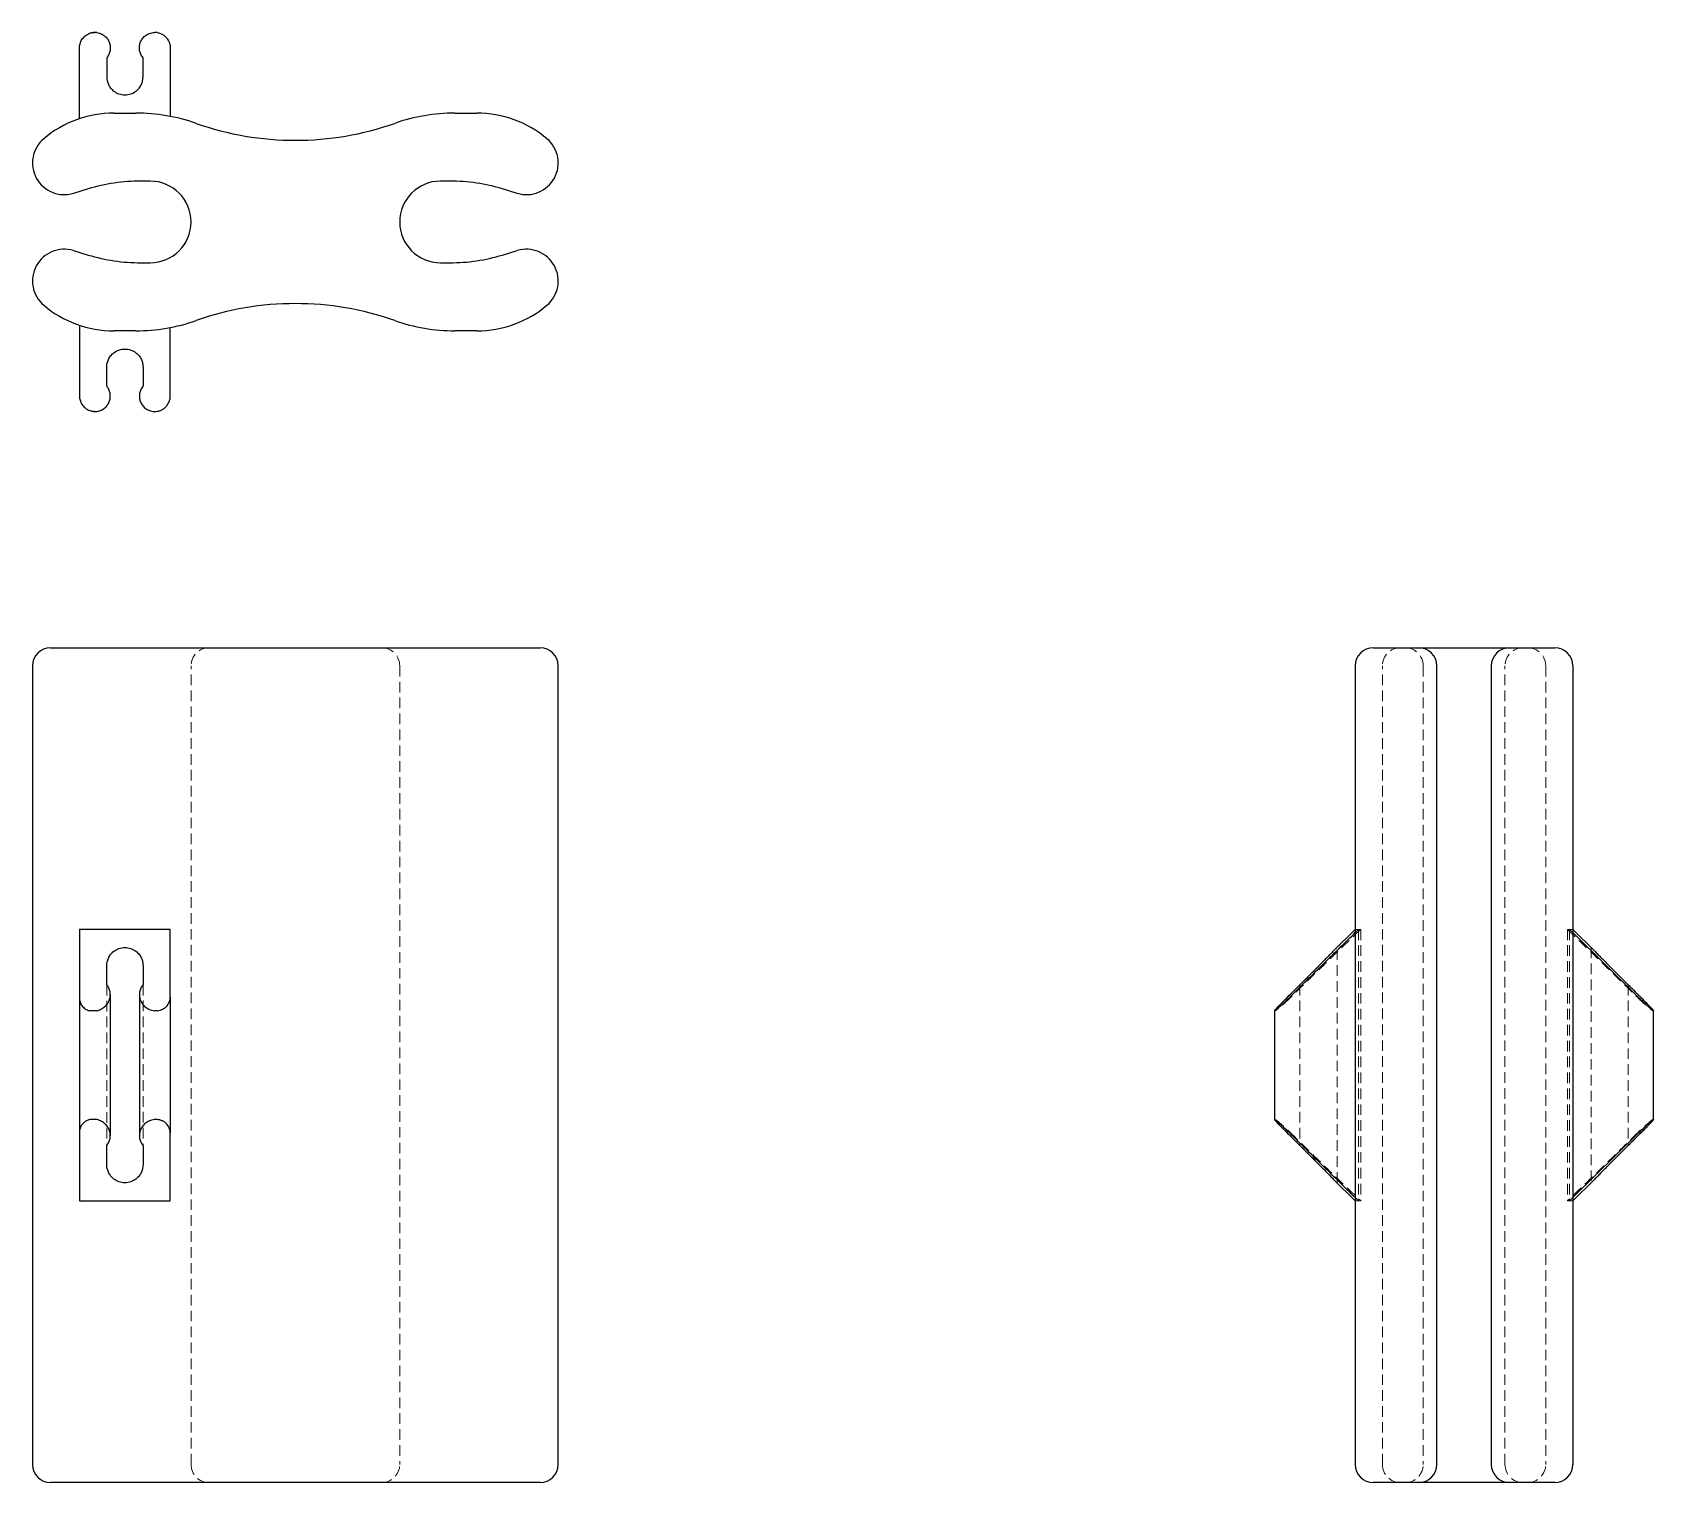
# Model space of a CAD drawing. Header units: millimetres. Extents: x 52 to 246, y 7 to 181.
import ezdxf

# ---------------------------------------------------------------- set-up
doc = ezdxf.new("R2010")
doc.units = ezdxf.units.MM
doc.linetypes.add('HIDDEN', pattern=[1.905, 1.27, -0.635])

msp = doc.modelspace()

# ---------------------------------------------------------------- linework, layer by layer
at = {"color": 7, "linetype": 'Continuous', "lineweight": 25}
for p, q in [((60.4, 177.66), (60.4, 175.39)), ((64.75, 175.39), (64.75, 177.66)), ((61.26, 171.04), (63.89, 171.04)), ((102.11, 171.04), (104.74, 171.04)), ((58.18, 161.96), (56.41, 161.42)), ((65.61, 162.89), (64.48, 162.89)), ((101.52, 162.89), (100.39, 162.89)), ((109.59, 161.42), (107.82, 161.96)), ((56.41, 154.58), (58.18, 154.04)), ((107.82, 154.04), (109.59, 154.58)), ((64.48, 153.11), (65.61, 153.11)), ((100.39, 153.11), (101.52, 153.11)), ((63.89, 144.96), (61.26, 144.96)), ((104.74, 144.96), (102.11, 144.96)), ((60.4, 138.34), (60.4, 140.61)), ((64.75, 140.61), (64.75, 138.34)), ((53.68, 107), (54.26, 107)), ((54.26, 107), (61.26, 107)), ((61.26, 107), (63.89, 107)), ((63.89, 107), (70.38, 107)), ((70.38, 107), (95.62, 107)), ((95.62, 107), (102.11, 107)), ((102.11, 107), (104.74, 107)), ((104.74, 107), (111.74, 107)), ((111.74, 107), (112.32, 107)), ((212.13, 107), (214.69, 107)), ((214.69, 107), (217.57, 107)), ((217.57, 107), (228.43, 107)), ((228.43, 107), (231.31, 107)), ((231.31, 107), (233.87, 107)), ((51.5, 104.83), (51.5, 9.17)), ((114.5, 9.17), (114.5, 104.83)), ((209.96, 104.83), (209.96, 9.17)), ((219.74, 9.17), (219.74, 104.83)), ((226.26, 104.83), (226.26, 9.17)), ((236.04, 104.83), (236.04, 9.17)), ((61.26, 73.26), (57.14, 73.26)), ((63.89, 73.26), (61.26, 73.26)), ((68.01, 73.26), (63.89, 73.26)), ((207.34, 70.64), (209.96, 73.26)), ((238.66, 70.64), (236.04, 73.26)), ((243.85, 65.16), (236.04, 72.87)), ((60.4, 66.62), (60.4, 68.89)), ((64.75, 68.9), (64.75, 66.63)), ((57.14, 65.05), (57.14, 48.95)), ((60.84, 48.55), (60.84, 65.45)), ((64.32, 65.45), (64.32, 48.55)), ((68.01, 65.16), (68.01, 48.84)), ((59.21, 63.52), (58.38, 63.52)), ((66.47, 63.52), (66.14, 63.52)), ((200.3, 63.52), (200.3, 50.48)), ((200.3, 63.52), (200.3, 63.52)), ((200.32, 63.52), (200.3, 63.52)), ((245.68, 63.52), (245.7, 63.52)), ((245.7, 50.48), (245.7, 63.52)), ((59.21, 50.48), (58.38, 50.48)), ((66.47, 50.48), (66.14, 50.48)), ((200.32, 50.48), (200.3, 50.48)), ((236.04, 41.13), (243.85, 48.84)), ((245.68, 50.48), (245.7, 50.48)), ((245.7, 50.48), (245.7, 50.48)), ((60.4, 45.11), (60.4, 47.38)), ((64.75, 47.37), (64.75, 45.1)), ((207.34, 43.36), (209.96, 40.74)), ((238.66, 43.36), (236.04, 40.74)), ((57.14, 40.74), (61.26, 40.74)), ((61.26, 40.74), (63.89, 40.74)), ((63.89, 40.74), (68.01, 40.74)), ((54.26, 7), (53.68, 7)), ((61.26, 7), (54.26, 7)), ((63.89, 7), (61.26, 7)), ((70.38, 7), (63.89, 7)), ((95.62, 7), (70.38, 7)), ((102.11, 7), (95.62, 7)), ((104.74, 7), (102.11, 7)), ((111.74, 7), (104.74, 7)), ((112.32, 7), (111.74, 7)), ((214.69, 7), (212.13, 7)), ((217.57, 7), (214.69, 7)), ((228.43, 7), (217.57, 7)), ((231.31, 7), (228.43, 7)), ((233.87, 7), (231.31, 7))]:
    msp.add_line(p, q, dxfattribs=at)
at = {"color": 7, "linetype": 'HIDDEN', "lineweight": 18}
for p, q in [((70.5, 9.17), (70.5, 104.83)), ((95.5, 104.83), (95.5, 9.17)), ((213.22, 9.17), (213.22, 104.83)), ((218.11, 104.83), (218.11, 9.17)), ((227.89, 9.17), (227.89, 104.83)), ((232.78, 104.83), (232.78, 9.17)), ((210.35, 73.26), (209.96, 73.26)), ((209.96, 72.87), (210.35, 73.26)), ((210.35, 73.26), (210.35, 40.74)), ((210.35, 73.26), (210.62, 73.26)), ((210.62, 73.26), (210.62, 40.74)), ((235.65, 73.26), (235.38, 73.26)), ((235.38, 73.26), (235.38, 40.74)), ((235.65, 73.26), (236.04, 73.26)), ((235.65, 73.26), (235.65, 40.74)), ((236.04, 72.87), (235.65, 73.26)), ((207.78, 42.93), (207.78, 71.07)), ((238.22, 71.07), (238.22, 42.93)), ((60.4, 66.62), (60.4, 47.38)), ((64.75, 66.63), (64.75, 47.37)), ((203.34, 66.63), (203.34, 47.37)), ((242.66, 66.63), (242.66, 47.37)), ((210.35, 40.74), (209.96, 41.13)), ((235.65, 40.74), (236.04, 41.13)), ((209.96, 40.74), (210.35, 40.74)), ((210.62, 40.74), (210.35, 40.74)), ((235.38, 40.74), (235.65, 40.74)), ((236.04, 40.74), (235.65, 40.74))]:
    msp.add_line(p, q, dxfattribs=at)
at = {"color": 7, "linetype": 'Continuous', "lineweight": 25, "flags": 128}
for points in [[(205.61, 68.9), (204.34, 67.63), (203.34, 66.63)], [(240.39, 68.9), (241.66, 67.63), (242.66, 66.63)], [(203.34, 47.37), (204.61, 46.1), (205.61, 45.1)], [(242.66, 47.37), (241.39, 46.1), (240.39, 45.1)]]:
    msp.add_lwpolyline(points, dxfattribs=at)
at = {"color": 7, "linetype": 'HIDDEN', "lineweight": 18, "flags": 128}
for points in [[(203.34, 66.62), (204.61, 67.89), (205.61, 68.89)], [(242.66, 66.62), (241.39, 67.89), (240.39, 68.89)], [(205.61, 45.11), (204.34, 46.38), (203.34, 47.38)], [(240.39, 45.11), (241.66, 46.38), (242.66, 47.38)]]:
    msp.add_lwpolyline(points, dxfattribs=at)
at = {"color": 7, "linetype": 'Continuous', "lineweight": 25}
for centre, radius, start, end in [((58.99, 178.85), 1.85, 83.3168, 109.1123), ((61.26, 158), 22.78, 95.1772, 97.2519), ((63.89, 149.3), 31.48, 85.3098, 85.9013), ((66.16, 178.85), 1.85, 80.5604, 90.6508), ((61.26, 158), 13.04, 90, 130.1192), ((63.89, 149.3), 21.74, 70.63, 90), ((102.11, 149.3), 21.74, 90, 109.37), ((104.74, 158), 13.04, 49.8808, 90), ((83, 203.65), 35.87, 250.63, 289.37), ((55.31, 165.07), 3.8, 130.1192, 286.8279), ((110.69, 165.07), 3.8, 253.1721, 49.8808), ((64.48, 141.15), 21.74, 90, 106.8279), ((65.61, 158), 4.89, 270, 90), ((100.39, 158), 4.89, 90, 270), ((101.52, 141.15), 21.74, 73.1721, 90), ((55.31, 150.93), 3.8, 73.1721, 229.8808), ((64.48, 174.85), 21.74, 253.1721, 270), ((101.52, 174.85), 21.74, 270, 286.8279), ((110.69, 150.93), 3.8, 310.1192, 106.8279), ((61.26, 158), 13.04, 229.8808, 270), ((83, 112.35), 35.87, 70.63, 109.37), ((104.74, 158), 13.04, 270, 310.1192), ((63.89, 166.7), 21.74, 270, 289.37), ((102.11, 166.7), 21.74, 250.63, 270), ((61.26, 158), 22.78, 262.7481, 264.8228), ((58.99, 137.15), 1.85, 250.8877, 276.6832), ((63.89, 166.7), 31.48, 274.0987, 274.6902), ((66.16, 137.15), 1.85, 269.3492, 279.4396), ((53.68, 104.83), 2.17, 90, 180), ((112.32, 104.83), 2.17, 0, 90), ((212.13, 104.83), 2.17, 90, 180), ((217.57, 104.83), 2.17, 0, 90), ((228.43, 104.83), 2.17, 90, 180), ((233.87, 104.83), 2.17, 0, 90), ((53.68, 9.17), 2.17, 180, 270), ((112.32, 9.17), 2.17, 270, 0), ((212.13, 9.17), 2.17, 180, 270), ((217.57, 9.17), 2.17, 270, 0), ((228.43, 9.17), 2.17, 180, 270), ((233.87, 9.17), 2.17, 270, 0)]:
    msp.add_arc(centre, radius, start, end, dxfattribs=at)
at = {"color": 7, "linetype": 'HIDDEN', "lineweight": 18}
for centre, start, end in [((72.67, 104.83), 90, 180), ((93.33, 104.83), 0, 90), ((215.39, 104.83), 90, 180), ((215.93, 104.83), 0, 90), ((230.07, 104.83), 90, 180), ((230.61, 104.83), 0, 90), ((72.67, 9.17), 180, 270), ((93.33, 9.17), 270, 0), ((215.39, 9.17), 180, 270), ((215.93, 9.17), 270, 0), ((230.07, 9.17), 180, 270), ((230.61, 9.17), 270, 0)]:
    msp.add_arc(centre, 2.17, start, end, dxfattribs=at)
at = {"color": 7, "linetype": 'Continuous', "lineweight": 25}
for points, knots in [([(59.21, 180.69), (59.41, 180.67), (59.61, 180.61), (59.96, 180.44), (60.11, 180.34), (60.36, 180.1), (60.47, 179.97), (60.64, 179.7), (60.71, 179.56), (60.84, 179.12), (60.86, 178.82), (60.78, 178.37), (60.73, 178.22), (60.6, 177.93), (60.51, 177.8), (60.4, 177.66)], [0, 0, 0, 0, 0.125, 0.125, 0.25, 0.25, 0.375, 0.375, 0.5, 0.5, 0.75, 0.75, 0.875, 0.875, 1, 1, 1, 1]), ([(64.75, 177.66), (64.64, 177.8), (64.55, 177.94), (64.41, 178.24), (64.37, 178.4), (64.32, 178.7), (64.31, 178.86), (64.34, 179.17), (64.37, 179.33), (64.48, 179.62), (64.55, 179.77), (64.74, 180.05), (64.86, 180.18), (65.15, 180.41), (65.32, 180.51), (65.61, 180.62), (65.71, 180.65), (65.92, 180.69), (66.03, 180.7), (66.14, 180.7)], [0, 0, 0, 0, 0.125, 0.125, 0.25, 0.25, 0.375, 0.375, 0.5, 0.5, 0.625, 0.625, 0.75, 0.75, 0.875, 0.875, 0.9375, 0.9375, 1, 1, 1, 1]), ([(66.47, 180.68), (66.6, 180.66), (66.72, 180.62), (66.95, 180.53), (67.07, 180.47), (67.27, 180.34), (67.36, 180.27), (67.52, 180.11), (67.59, 180.03), (67.72, 179.86), (67.77, 179.77), (67.86, 179.59), (67.9, 179.5), (67.98, 179.23), (68.01, 179.04), (68.01, 178.85)], [0, 0, 0, 0, 0.125, 0.125, 0.25, 0.25, 0.375, 0.375, 0.5, 0.5, 0.625, 0.625, 0.75, 0.75, 1, 1, 1, 1]), ([(57.14, 178.85), (57.14, 179.02), (57.16, 179.19), (57.26, 179.52), (57.33, 179.69), (57.53, 180), (57.66, 180.15), (57.98, 180.41), (58.17, 180.53), (58.38, 180.6)], [0, 0, 0, 0, 0.25, 0.25, 0.5, 0.5, 0.75, 0.75, 1, 1, 1, 1]), ([(57.14, 170.38), (57.14, 171.8), (57.14, 173.22), (57.14, 176.04), (57.14, 177.45), (57.14, 178.85)], [0, 0, 0, 0, 0.5, 0.5, 1, 1, 1, 1]), ([(60.4, 175.39), (60.4, 175.07), (60.47, 174.77), (60.68, 174.32), (60.76, 174.18), (60.98, 173.91), (61.11, 173.78), (61.26, 173.66)], [0, 0, 0, 0, 0.5, 0.5, 0.75, 0.75, 1, 1, 1, 1]), ([(63.89, 173.66), (64.05, 173.78), (64.17, 173.9), (64.39, 174.18), (64.48, 174.32), (64.62, 174.62), (64.67, 174.77), (64.73, 175.08), (64.75, 175.23), (64.75, 175.39)], [0, 0, 0, 0, 0.25, 0.25, 0.5, 0.5, 0.75, 0.75, 1, 1, 1, 1]), ([(61.26, 173.66), (61.44, 173.53), (61.64, 173.42), (62.09, 173.26), (62.33, 173.22), (62.82, 173.22), (63.07, 173.26), (63.51, 173.42), (63.72, 173.53), (63.89, 173.66)], [0, 0, 0, 0, 0.25, 0.25, 0.5, 0.5, 0.75, 0.75, 1, 1, 1, 1]), ([(57.14, 145.62), (57.14, 144.2), (57.14, 142.78), (57.14, 139.96), (57.14, 138.55), (57.14, 137.15)], [0, 0, 0, 0, 0.5, 0.5, 1, 1, 1, 1]), ([(60.4, 140.61), (60.4, 140.93), (60.47, 141.23), (60.68, 141.68), (60.76, 141.82), (60.98, 142.09), (61.11, 142.22), (61.26, 142.34)], [0, 0, 0, 0, 0.5, 0.5, 0.75, 0.75, 1, 1, 1, 1]), ([(61.26, 142.34), (61.44, 142.47), (61.64, 142.58), (62.09, 142.74), (62.33, 142.78), (62.82, 142.78), (63.07, 142.74), (63.51, 142.58), (63.72, 142.47), (63.89, 142.34)], [0, 0, 0, 0, 0.25, 0.25, 0.5, 0.5, 0.75, 0.75, 1, 1, 1, 1]), ([(63.89, 142.34), (64.05, 142.22), (64.17, 142.1), (64.39, 141.82), (64.48, 141.68), (64.62, 141.38), (64.67, 141.23), (64.73, 140.92), (64.75, 140.77), (64.75, 140.61)], [0, 0, 0, 0, 0.25, 0.25, 0.5, 0.5, 0.75, 0.75, 1, 1, 1, 1]), ([(59.21, 135.31), (59.41, 135.33), (59.61, 135.39), (59.96, 135.56), (60.11, 135.66), (60.36, 135.9), (60.47, 136.03), (60.64, 136.3), (60.71, 136.44), (60.84, 136.88), (60.86, 137.18), (60.78, 137.63), (60.73, 137.78), (60.6, 138.07), (60.51, 138.2), (60.4, 138.34)], [0, 0, 0, 0, 0.125, 0.125, 0.25, 0.25, 0.375, 0.375, 0.5, 0.5, 0.75, 0.75, 0.875, 0.875, 1, 1, 1, 1]), ([(64.75, 138.34), (64.64, 138.2), (64.55, 138.06), (64.41, 137.76), (64.37, 137.6), (64.32, 137.3), (64.31, 137.14), (64.34, 136.83), (64.37, 136.67), (64.48, 136.38), (64.55, 136.23), (64.74, 135.95), (64.86, 135.82), (65.15, 135.59), (65.32, 135.49), (65.61, 135.38), (65.71, 135.35), (65.92, 135.31), (66.03, 135.3), (66.14, 135.3)], [0, 0, 0, 0, 0.125, 0.125, 0.25, 0.25, 0.375, 0.375, 0.5, 0.5, 0.625, 0.625, 0.75, 0.75, 0.875, 0.875, 0.9375, 0.9375, 1, 1, 1, 1]), ([(57.14, 137.15), (57.14, 136.98), (57.16, 136.81), (57.26, 136.48), (57.33, 136.31), (57.53, 136), (57.66, 135.85), (57.98, 135.59), (58.17, 135.47), (58.38, 135.4)], [0, 0, 0, 0, 0.25, 0.25, 0.5, 0.5, 0.75, 0.75, 1, 1, 1, 1]), ([(66.47, 135.32), (66.6, 135.34), (66.72, 135.38), (66.95, 135.47), (67.07, 135.53), (67.27, 135.66), (67.36, 135.73), (67.52, 135.89), (67.59, 135.97), (67.72, 136.14), (67.77, 136.23), (67.86, 136.41), (67.9, 136.5), (67.98, 136.77), (68.01, 136.96), (68.01, 137.15)], [0, 0, 0, 0, 0.125, 0.125, 0.25, 0.25, 0.375, 0.375, 0.5, 0.5, 0.625, 0.625, 0.75, 0.75, 1, 1, 1, 1]), ([(57.14, 73.26), (57.14, 71.91), (57.14, 70.54), (57.14, 67.8), (57.14, 66.42), (57.14, 65.05)], [0, 0, 0, 0, 0.5, 0.5, 1, 1, 1, 1]), ([(202.15, 65.16), (203.51, 66.52), (205.56, 68.54), (208.16, 71.11), (209.4, 72.33), (209.96, 72.87)], [0, 0, 0, 0, 0.525158, 0.787738, 1, 1, 1, 1]), ([(60.4, 68.89), (60.4, 69.21), (60.47, 69.52), (60.68, 69.97), (60.76, 70.12), (60.98, 70.4), (61.11, 70.53), (61.26, 70.64)], [0, 0, 0, 0, 0.5, 0.5, 0.75, 0.75, 1, 1, 1, 1]), ([(61.26, 70.64), (61.44, 70.78), (61.64, 70.89), (62.09, 71.04), (62.33, 71.09), (62.82, 71.09), (63.07, 71.04), (63.51, 70.89), (63.72, 70.78), (63.89, 70.64)], [0, 0, 0, 0, 0.25, 0.25, 0.5, 0.5, 0.75, 0.75, 1, 1, 1, 1]), ([(63.89, 70.64), (64.05, 70.53), (64.17, 70.4), (64.39, 70.12), (64.48, 69.98), (64.62, 69.68), (64.67, 69.52), (64.73, 69.21), (64.75, 69.06), (64.75, 68.9)], [0, 0, 0, 0, 0.25, 0.25, 0.5, 0.5, 0.75, 0.75, 1, 1, 1, 1]), ([(207.34, 70.64), (207.22, 70.53), (207.1, 70.4), (206.82, 70.12), (206.68, 69.98), (206.38, 69.68), (206.23, 69.52), (205.92, 69.21), (205.77, 69.06), (205.61, 68.9)], [0, 0, 0, 0, 0.25, 0.25, 0.5, 0.5, 0.75, 0.75, 1, 1, 1, 1]), ([(238.66, 70.64), (238.78, 70.53), (238.9, 70.4), (239.18, 70.12), (239.32, 69.98), (239.62, 69.68), (239.77, 69.52), (240.08, 69.21), (240.23, 69.06), (240.39, 68.9)], [0, 0, 0, 0, 0.25, 0.25, 0.5, 0.5, 0.75, 0.75, 1, 1, 1, 1]), ([(59.21, 63.52), (59.41, 63.57), (59.61, 63.64), (59.96, 63.83), (60.11, 63.94), (60.36, 64.18), (60.47, 64.32), (60.64, 64.59), (60.71, 64.74), (60.84, 65.18), (60.86, 65.48), (60.78, 65.93), (60.73, 66.07), (60.6, 66.36), (60.51, 66.49), (60.4, 66.62)], [0, 0, 0, 0, 0.125, 0.125, 0.25, 0.25, 0.375, 0.375, 0.5, 0.5, 0.75, 0.75, 0.875, 0.875, 1, 1, 1, 1]), ([(64.75, 66.63), (64.64, 66.49), (64.55, 66.35), (64.41, 66.06), (64.37, 65.9), (64.32, 65.6), (64.31, 65.44), (64.34, 65.13), (64.37, 64.97), (64.48, 64.67), (64.55, 64.53), (64.74, 64.24), (64.86, 64.11), (65.15, 63.87), (65.32, 63.76), (65.61, 63.64), (65.71, 63.6), (65.92, 63.55), (66.03, 63.53), (66.14, 63.52)], [0, 0, 0, 0, 0.125, 0.125, 0.25, 0.25, 0.375, 0.375, 0.5, 0.5, 0.625, 0.625, 0.75, 0.75, 0.875, 0.875, 0.9375, 0.9375, 1, 1, 1, 1]), ([(203.34, 66.63), (203.2, 66.49), (203.06, 66.35), (202.76, 66.06), (202.6, 65.9), (202.3, 65.6), (202.14, 65.44), (201.83, 65.13), (201.67, 64.97), (201.38, 64.67), (201.23, 64.53), (200.95, 64.24), (200.82, 64.11), (200.59, 63.87), (200.49, 63.76), (200.38, 63.64), (200.35, 63.6), (200.31, 63.55), (200.3, 63.53), (200.3, 63.52)], [0, 0, 0, 0, 0.125, 0.125, 0.25, 0.25, 0.375, 0.375, 0.5, 0.5, 0.625, 0.625, 0.75, 0.75, 0.875, 0.875, 0.9375, 0.9375, 1, 1, 1, 1]), ([(242.66, 66.63), (242.8, 66.49), (242.94, 66.35), (243.24, 66.06), (243.4, 65.9), (243.7, 65.6), (243.86, 65.44), (244.17, 65.13), (244.33, 64.97), (244.62, 64.67), (244.77, 64.53), (245.05, 64.24), (245.18, 64.11), (245.41, 63.87), (245.51, 63.76), (245.62, 63.64), (245.65, 63.6), (245.69, 63.55), (245.7, 63.53), (245.7, 63.52)], [0, 0, 0, 0, 0.125, 0.125, 0.25, 0.25, 0.375, 0.375, 0.5, 0.5, 0.625, 0.625, 0.75, 0.75, 0.875, 0.875, 0.9375, 0.9375, 1, 1, 1, 1]), ([(57.14, 65.05), (57.14, 64.88), (57.16, 64.72), (57.26, 64.42), (57.33, 64.27), (57.53, 63.99), (57.66, 63.86), (57.98, 63.65), (58.17, 63.57), (58.38, 63.52)], [0, 0, 0, 0, 0.25, 0.25, 0.5, 0.5, 0.75, 0.75, 1, 1, 1, 1]), ([(66.47, 63.52), (66.6, 63.53), (66.72, 63.56), (66.95, 63.63), (67.07, 63.67), (67.27, 63.78), (67.36, 63.84), (67.52, 63.98), (67.59, 64.05), (67.72, 64.2), (67.77, 64.28), (67.86, 64.45), (67.9, 64.54), (67.98, 64.8), (68.01, 64.98), (68.01, 65.16)], [0, 0, 0, 0, 0.125, 0.125, 0.25, 0.25, 0.375, 0.375, 0.5, 0.5, 0.625, 0.625, 0.75, 0.75, 1, 1, 1, 1]), ([(200.32, 63.52), (200.34, 63.53), (200.38, 63.56), (200.47, 63.63), (200.53, 63.67), (200.66, 63.78), (200.73, 63.84), (200.89, 63.98), (200.97, 64.05), (201.14, 64.2), (201.23, 64.28), (201.41, 64.45), (201.5, 64.54), (201.77, 64.8), (201.96, 64.98), (202.15, 65.16)], [0, 0, 0, 0, 0.125, 0.125, 0.25, 0.25, 0.375, 0.375, 0.5, 0.5, 0.625, 0.625, 0.75, 0.75, 1, 1, 1, 1]), ([(245.68, 63.52), (245.66, 63.53), (245.62, 63.56), (245.53, 63.63), (245.47, 63.67), (245.34, 63.78), (245.27, 63.84), (245.11, 63.98), (245.03, 64.05), (244.86, 64.2), (244.77, 64.28), (244.59, 64.45), (244.5, 64.54), (244.23, 64.8), (244.04, 64.98), (243.85, 65.16)], [0, 0, 0, 0, 0.125, 0.125, 0.25, 0.25, 0.375, 0.375, 0.5, 0.5, 0.625, 0.625, 0.75, 0.75, 1, 1, 1, 1]), ([(58.38, 50.48), (57.95, 50.38), (57.63, 50.15), (57.33, 49.73), (57.26, 49.59), (57.16, 49.28), (57.14, 49.12), (57.14, 48.95)], [0, 0, 0, 0, 0.5, 0.5, 0.75, 0.75, 1, 1, 1, 1]), ([(57.14, 48.95), (57.14, 47.58), (57.14, 46.2), (57.14, 43.46), (57.14, 42.09), (57.14, 40.74)], [0, 0, 0, 0, 0.5, 0.5, 1, 1, 1, 1]), ([(60.4, 47.38), (60.51, 47.51), (60.6, 47.64), (60.73, 47.92), (60.78, 48.07), (60.83, 48.37), (60.84, 48.52), (60.83, 48.82), (60.8, 48.97), (60.71, 49.26), (60.64, 49.4), (60.47, 49.68), (60.36, 49.82), (60.11, 50.06), (59.96, 50.17), (59.61, 50.36), (59.41, 50.43), (59.21, 50.48)], [0, 0, 0, 0, 0.125, 0.125, 0.25, 0.25, 0.375, 0.375, 0.5, 0.5, 0.625, 0.625, 0.75, 0.75, 0.875, 0.875, 1, 1, 1, 1]), ([(66.14, 50.48), (66.03, 50.47), (65.92, 50.45), (65.71, 50.4), (65.61, 50.36), (65.32, 50.24), (65.15, 50.13), (64.86, 49.89), (64.74, 49.76), (64.55, 49.47), (64.48, 49.33), (64.37, 49.03), (64.34, 48.87), (64.31, 48.56), (64.32, 48.4), (64.37, 48.09), (64.41, 47.94), (64.55, 47.65), (64.64, 47.51), (64.75, 47.37)], [0, 0, 0, 0, 0.0625, 0.0625, 0.125, 0.125, 0.25, 0.25, 0.375, 0.375, 0.5, 0.5, 0.625, 0.625, 0.75, 0.75, 0.875, 0.875, 1, 1, 1, 1]), ([(68.01, 48.84), (68.01, 49.02), (67.98, 49.2), (67.87, 49.55), (67.78, 49.72), (67.53, 50.03), (67.37, 50.17), (67.07, 50.33), (66.96, 50.37), (66.72, 50.44), (66.6, 50.47), (66.47, 50.48)], [0, 0, 0, 0, 0.25, 0.25, 0.5, 0.5, 0.75, 0.75, 0.875, 0.875, 1, 1, 1, 1]), ([(200.3, 50.48), (200.3, 50.47), (200.31, 50.45), (200.35, 50.4), (200.38, 50.36), (200.49, 50.24), (200.59, 50.13), (200.82, 49.89), (200.95, 49.76), (201.23, 49.47), (201.37, 49.33), (201.67, 49.03), (201.83, 48.87), (202.14, 48.56), (202.29, 48.4), (202.61, 48.09), (202.76, 47.94), (203.05, 47.65), (203.2, 47.51), (203.34, 47.37)], [0, 0, 0, 0, 0.0625, 0.0625, 0.125, 0.125, 0.25, 0.25, 0.375, 0.375, 0.5, 0.5, 0.625, 0.625, 0.75, 0.75, 0.875, 0.875, 1, 1, 1, 1]), ([(202.15, 48.84), (201.96, 49.02), (201.77, 49.2), (201.41, 49.55), (201.22, 49.72), (200.88, 50.03), (200.72, 50.17), (200.53, 50.33), (200.47, 50.37), (200.38, 50.44), (200.34, 50.47), (200.32, 50.48)], [0, 0, 0, 0, 0.25, 0.25, 0.5, 0.5, 0.75, 0.75, 0.875, 0.875, 1, 1, 1, 1]), ([(209.96, 41.13), (208.72, 42.34), (206.8, 44.24), (204.19, 46.81), (202.83, 48.16), (202.15, 48.84)], [0, 0, 0, 0, 0.474822, 0.737411, 1, 1, 1, 1]), ([(245.7, 50.48), (245.7, 50.47), (245.69, 50.45), (245.65, 50.4), (245.62, 50.36), (245.51, 50.24), (245.41, 50.13), (245.18, 49.89), (245.05, 49.76), (244.77, 49.47), (244.63, 49.33), (244.33, 49.03), (244.17, 48.87), (243.86, 48.56), (243.71, 48.4), (243.39, 48.09), (243.24, 47.94), (242.95, 47.65), (242.8, 47.51), (242.66, 47.37)], [0, 0, 0, 0, 0.0625, 0.0625, 0.125, 0.125, 0.25, 0.25, 0.375, 0.375, 0.5, 0.5, 0.625, 0.625, 0.75, 0.75, 0.875, 0.875, 1, 1, 1, 1]), ([(243.85, 48.84), (244.04, 49.02), (244.23, 49.2), (244.59, 49.55), (244.78, 49.72), (245.12, 50.03), (245.28, 50.17), (245.47, 50.33), (245.53, 50.37), (245.62, 50.44), (245.66, 50.47), (245.68, 50.48)], [0, 0, 0, 0, 0.25, 0.25, 0.5, 0.5, 0.75, 0.75, 0.875, 0.875, 1, 1, 1, 1]), ([(61.26, 43.36), (61.11, 43.47), (60.98, 43.6), (60.77, 43.88), (60.68, 44.03), (60.54, 44.33), (60.49, 44.48), (60.42, 44.79), (60.4, 44.95), (60.4, 45.11)], [0, 0, 0, 0, 0.25, 0.25, 0.5, 0.5, 0.75, 0.75, 1, 1, 1, 1]), ([(64.75, 45.1), (64.75, 44.79), (64.69, 44.48), (64.48, 44.03), (64.39, 43.88), (64.17, 43.6), (64.05, 43.47), (63.89, 43.36)], [0, 0, 0, 0, 0.5, 0.5, 0.75, 0.75, 1, 1, 1, 1]), ([(205.61, 45.1), (205.92, 44.79), (206.23, 44.48), (206.68, 44.03), (206.82, 43.88), (207.09, 43.6), (207.22, 43.47), (207.34, 43.36)], [0, 0, 0, 0, 0.5, 0.5, 0.75, 0.75, 1, 1, 1, 1]), ([(240.39, 45.1), (240.08, 44.79), (239.77, 44.48), (239.32, 44.03), (239.18, 43.88), (238.91, 43.6), (238.78, 43.47), (238.66, 43.36)], [0, 0, 0, 0, 0.5, 0.5, 0.75, 0.75, 1, 1, 1, 1]), ([(63.89, 43.36), (63.72, 43.22), (63.51, 43.11), (63.07, 42.96), (62.82, 42.91), (62.33, 42.91), (62.09, 42.96), (61.64, 43.11), (61.44, 43.22), (61.26, 43.36)], [0, 0, 0, 0, 0.25, 0.25, 0.5, 0.5, 0.75, 0.75, 1, 1, 1, 1])]:
    msp.add_open_spline(points, degree=3, knots=knots, dxfattribs=at)
for points in [[(68.01, 178.85), (68.01, 176.12), (68.01, 173.39), (68.01, 170.65)], [(68.01, 137.15), (68.01, 139.88), (68.01, 142.61), (68.01, 145.35)], [(68.01, 65.16), (68.01, 67.87), (68.01, 70.57), (68.01, 73.26)], [(68.01, 40.74), (68.01, 43.43), (68.01, 46.13), (68.01, 48.84)]]:
    msp.add_open_spline(points, degree=3, dxfattribs=at)
at = {"color": 7, "linetype": 'HIDDEN', "lineweight": 18}
for points, knots in [([(210.62, 73.26), (209.2, 71.91), (207.78, 70.54), (204.96, 67.8), (203.55, 66.42), (202.15, 65.05)], [0, 0, 0, 0, 0.5, 0.5, 1, 1, 1, 1]), ([(235.38, 73.26), (236.8, 71.91), (238.22, 70.54), (241.04, 67.8), (242.45, 66.42), (243.85, 65.05)], [0, 0, 0, 0, 0.5, 0.5, 1, 1, 1, 1]), ([(200.31, 63.52), (200.33, 63.57), (200.39, 63.64), (200.56, 63.83), (200.66, 63.94), (200.9, 64.18), (201.03, 64.32), (201.3, 64.59), (201.44, 64.74), (201.88, 65.18), (202.18, 65.48), (202.63, 65.93), (202.78, 66.07), (203.07, 66.36), (203.2, 66.49), (203.34, 66.62)], [0, 0, 0, 0, 0.125, 0.125, 0.25, 0.25, 0.375, 0.375, 0.5, 0.5, 0.75, 0.75, 0.875, 0.875, 1, 1, 1, 1]), ([(245.69, 63.52), (245.67, 63.57), (245.61, 63.64), (245.44, 63.83), (245.34, 63.94), (245.1, 64.18), (244.97, 64.32), (244.7, 64.59), (244.56, 64.74), (244.12, 65.18), (243.82, 65.48), (243.37, 65.93), (243.22, 66.07), (242.93, 66.36), (242.8, 66.49), (242.66, 66.62)], [0, 0, 0, 0, 0.125, 0.125, 0.25, 0.25, 0.375, 0.375, 0.5, 0.5, 0.75, 0.75, 0.875, 0.875, 1, 1, 1, 1]), ([(202.15, 65.05), (201.98, 64.88), (201.81, 64.72), (201.48, 64.42), (201.31, 64.27), (201, 63.99), (200.85, 63.86), (200.59, 63.65), (200.47, 63.57), (200.4, 63.52)], [0, 0, 0, 0, 0.25, 0.25, 0.5, 0.5, 0.75, 0.75, 1, 1, 1, 1]), ([(243.85, 65.05), (244.02, 64.88), (244.19, 64.72), (244.52, 64.42), (244.69, 64.27), (245, 63.99), (245.15, 63.86), (245.41, 63.65), (245.53, 63.57), (245.6, 63.52)], [0, 0, 0, 0, 0.25, 0.25, 0.5, 0.5, 0.75, 0.75, 1, 1, 1, 1]), ([(203.34, 47.38), (203.2, 47.51), (203.07, 47.64), (202.78, 47.92), (202.63, 48.07), (202.33, 48.37), (202.18, 48.52), (201.88, 48.82), (201.73, 48.97), (201.44, 49.26), (201.3, 49.4), (201.03, 49.68), (200.9, 49.82), (200.66, 50.06), (200.56, 50.17), (200.39, 50.36), (200.33, 50.43), (200.31, 50.48)], [0, 0, 0, 0, 0.125, 0.125, 0.25, 0.25, 0.375, 0.375, 0.5, 0.5, 0.625, 0.625, 0.75, 0.75, 0.875, 0.875, 1, 1, 1, 1]), ([(200.4, 50.48), (200.55, 50.38), (200.84, 50.15), (201.31, 49.73), (201.48, 49.59), (201.81, 49.28), (201.98, 49.12), (202.15, 48.95)], [0, 0, 0, 0, 0.5, 0.5, 0.75, 0.75, 1, 1, 1, 1]), ([(202.15, 48.95), (203.55, 47.58), (204.96, 46.2), (207.78, 43.46), (209.2, 42.09), (210.62, 40.74)], [0, 0, 0, 0, 0.5, 0.5, 1, 1, 1, 1]), ([(243.85, 48.95), (242.45, 47.58), (241.04, 46.2), (238.22, 43.46), (236.8, 42.09), (235.38, 40.74)], [0, 0, 0, 0, 0.5, 0.5, 1, 1, 1, 1]), ([(242.66, 47.38), (242.8, 47.51), (242.93, 47.64), (243.22, 47.92), (243.37, 48.07), (243.67, 48.37), (243.82, 48.52), (244.12, 48.82), (244.27, 48.97), (244.56, 49.26), (244.7, 49.4), (244.97, 49.68), (245.1, 49.82), (245.34, 50.06), (245.44, 50.17), (245.61, 50.36), (245.67, 50.43), (245.69, 50.48)], [0, 0, 0, 0, 0.125, 0.125, 0.25, 0.25, 0.375, 0.375, 0.5, 0.5, 0.625, 0.625, 0.75, 0.75, 0.875, 0.875, 1, 1, 1, 1]), ([(245.6, 50.48), (245.45, 50.38), (245.16, 50.15), (244.69, 49.73), (244.52, 49.59), (244.19, 49.28), (244.02, 49.12), (243.85, 48.95)], [0, 0, 0, 0, 0.5, 0.5, 0.75, 0.75, 1, 1, 1, 1])]:
    msp.add_open_spline(points, degree=3, knots=knots, dxfattribs=at)

doc.saveas('drawing.dxf')
